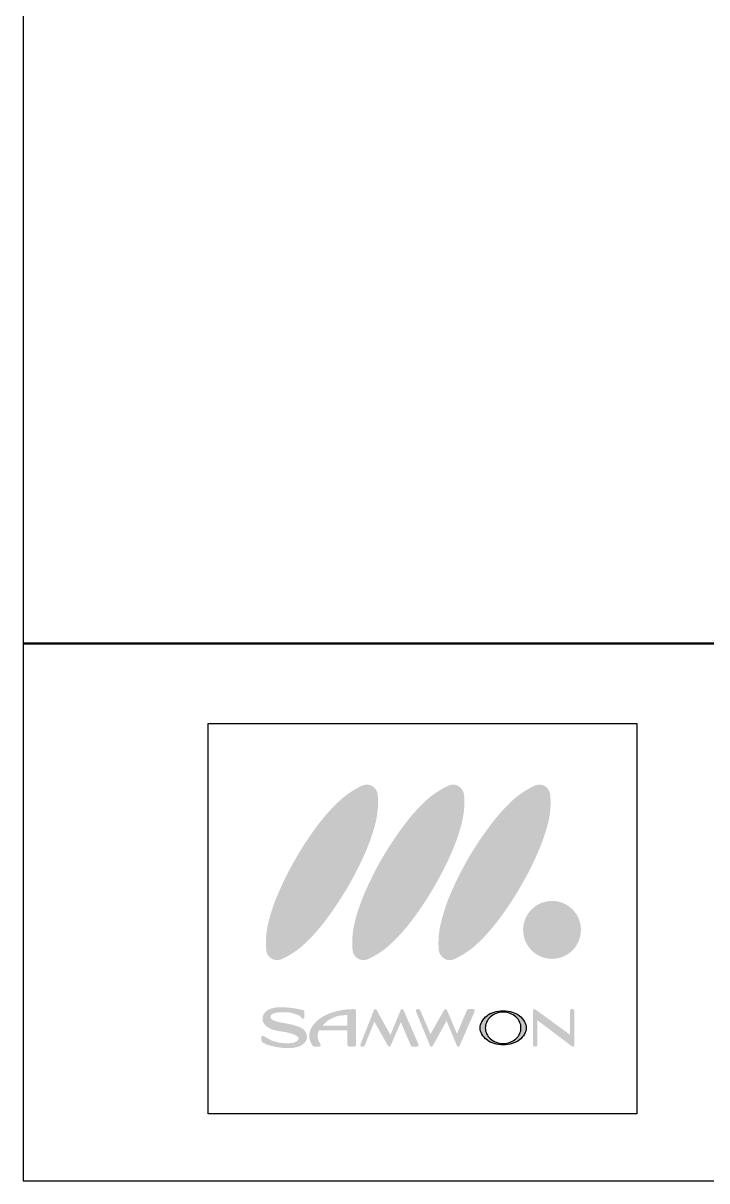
# Model space of a CAD drawing. Extents: x 295 to 2531, y 240 to 845.
# Drawn here: x 2108 to 2130.08, y 545.4 to 582.81 of the extents above; entities that cross this region are included whole.
import ezdxf

# ---------------------------------------------------------------- set-up
doc = ezdxf.new("R2010")
doc.units = 0
doc.header["$LTSCALE"] = 0.1
doc.layers.get('0').update_dxf_attribs({"linetype": 'CONTINUOUS'})
doc.layers.add('_______1', color=160, linetype='CONTINUOUS')
doc.layers.add('SHEET', color=7, linetype='CONTINUOUS')

msp = doc.modelspace()

# ---------------------------------------------------------------- hatches: boundary and pattern name
at = {"layer": '_______1'}
h = msp.add_hatch(color=7, dxfattribs=at)
edge = h.paths.add_edge_path()
edge.add_spline(control_points=[(2115.855, 552.856), (2115.827, 553.154), (2115.851, 553.452), (2115.92, 553.741), (2115.997, 554.059), (2116.097, 554.368), (2116.231, 554.669), (2116.405, 555.078), (2116.603, 555.476), (2116.829, 555.859), (2117.049, 556.24), (2117.294, 556.605), (2117.561, 556.957), (2117.762, 557.218), (2117.982, 557.462), (2118.221, 557.686), (2118.437, 557.887), (2118.685, 558.051), (2118.957, 558.177), (2119.061, 558.224), (2119.18, 558.217), (2119.278, 558.158), (2119.378, 558.1), (2119.444, 557.999), (2119.452, 557.887), (2119.481, 557.587), (2119.457, 557.294), (2119.39, 556.998), (2119.311, 556.687), (2119.207, 556.375), (2119.078, 556.074), (2118.904, 555.664), (2118.703, 555.269), (2118.482, 554.889), (2118.254, 554.507), (2118.011, 554.14), (2117.742, 553.786), (2117.546, 553.526), (2117.327, 553.283), (2117.087, 553.061), (2116.871, 552.852), (2116.622, 552.694), (2116.349, 552.567), (2116.246, 552.517), (2116.127, 552.525), (2116.026, 552.585), (2115.929, 552.643), (2115.863, 552.743), (2115.855, 552.856)], knot_values=[0, 0, 0, 0, 1, 1, 1, 2, 2, 2, 3, 3, 3, 4, 4, 4, 5, 5, 5, 6, 6, 6, 7, 7, 7, 8, 8, 8, 9, 9, 9, 10, 10, 10, 11, 11, 11, 12, 12, 12, 13, 13, 13, 14, 14, 14, 15, 15, 15, 16, 16, 16, 16], degree=3, periodic=0)
edge = h.paths.add_edge_path()
edge.add_spline(control_points=[(2121.424, 552.856), (2121.402, 553.154), (2121.422, 553.452), (2121.495, 553.741), (2121.571, 554.059), (2121.671, 554.368), (2121.802, 554.669), (2121.976, 555.078), (2122.178, 555.476), (2122.4, 555.859), (2122.622, 556.24), (2122.87, 556.605), (2123.139, 556.957), (2123.336, 557.218), (2123.555, 557.462), (2123.791, 557.686), (2124.011, 557.887), (2124.259, 558.051), (2124.532, 558.177), (2124.636, 558.224), (2124.757, 558.217), (2124.855, 558.158), (2124.953, 558.1), (2125.013, 557.999), (2125.025, 557.887), (2125.053, 557.587), (2125.033, 557.294), (2124.964, 556.998), (2124.885, 556.687), (2124.778, 556.375), (2124.651, 556.074), (2124.478, 555.664), (2124.279, 555.269), (2124.053, 554.889), (2123.833, 554.507), (2123.586, 554.14), (2123.317, 553.786), (2123.119, 553.526), (2122.9, 553.283), (2122.662, 553.061), (2122.447, 552.852), (2122.195, 552.694), (2121.925, 552.567), (2121.817, 552.517), (2121.699, 552.525), (2121.602, 552.585), (2121.504, 552.643), (2121.442, 552.743), (2121.424, 552.856)], knot_values=[0, 0, 0, 0, 1, 1, 1, 2, 2, 2, 3, 3, 3, 4, 4, 4, 5, 5, 5, 6, 6, 6, 7, 7, 7, 8, 8, 8, 9, 9, 9, 10, 10, 10, 11, 11, 11, 12, 12, 12, 13, 13, 13, 14, 14, 14, 15, 15, 15, 16, 16, 16, 16], degree=3, periodic=0)
edge = h.paths.add_edge_path()
edge.add_spline(control_points=[(2118.642, 552.856), (2118.615, 553.154), (2118.636, 553.452), (2118.706, 553.741), (2118.783, 554.059), (2118.888, 554.368), (2119.016, 554.669), (2119.192, 555.078), (2119.39, 555.476), (2119.613, 555.859), (2119.836, 556.24), (2120.081, 556.605), (2120.352, 556.957), (2120.547, 557.218), (2120.765, 557.462), (2121.003, 557.686), (2121.224, 557.887), (2121.472, 558.051), (2121.743, 558.177), (2121.848, 558.224), (2121.97, 558.217), (2122.063, 558.158), (2122.162, 558.1), (2122.228, 557.999), (2122.241, 557.887), (2122.269, 557.587), (2122.245, 557.294), (2122.176, 556.998), (2122.098, 556.687), (2121.995, 556.375), (2121.864, 556.074), (2121.692, 555.664), (2121.488, 555.269), (2121.266, 554.889), (2121.045, 554.507), (2120.797, 554.14), (2120.53, 553.786), (2120.331, 553.526), (2120.115, 553.283), (2119.874, 553.061), (2119.659, 552.852), (2119.411, 552.694), (2119.137, 552.567), (2119.033, 552.517), (2118.914, 552.525), (2118.814, 552.585), (2118.715, 552.643), (2118.651, 552.743), (2118.642, 552.856)], knot_values=[0, 0, 0, 0, 1, 1, 1, 2, 2, 2, 3, 3, 3, 4, 4, 4, 5, 5, 5, 6, 6, 6, 7, 7, 7, 8, 8, 8, 9, 9, 9, 10, 10, 10, 11, 11, 11, 12, 12, 12, 13, 13, 13, 14, 14, 14, 15, 15, 15, 16, 16, 16, 16], degree=3, periodic=0)
edge = h.paths.add_edge_path()
edge.add_spline(control_points=[(2125.084, 552.576), (2124.569, 552.576), (2124.148, 552.995), (2124.148, 553.517), (2124.148, 554.029), (2124.569, 554.452), (2125.084, 554.452), (2125.605, 554.452), (2126.019, 554.029), (2126.019, 553.517), (2126.019, 552.995), (2125.605, 552.576), (2125.084, 552.576)], knot_values=[0, 0, 0, 0, 1, 1, 1, 2, 2, 2, 3, 3, 3, 4, 4, 4, 4], degree=3, periodic=0)
h = msp.add_hatch(color=7, dxfattribs=at)
edge = h.paths.add_edge_path(flags=16)
edge.add_spline(control_points=[(2120.242, 550.953), (2120.218, 550.953), (2120.2, 550.938), (2120.193, 550.918), (2120.193, 550.918), (2119.931, 550.276), (2119.866, 550.119), (2119.778, 550.267), (2119.421, 550.923), (2119.421, 550.923), (2119.412, 550.941), (2119.393, 550.953), (2119.373, 550.953), (2119.352, 550.953), (2119.335, 550.936), (2119.331, 550.918), (2119.331, 550.918), (2118.896, 549.815), (2118.896, 549.815), (2118.89, 549.799), (2118.892, 549.782), (2118.9, 549.763), (2118.911, 549.751), (2118.926, 549.742), (2118.942, 549.742), (2118.942, 549.742), (2118.985, 549.742), (2118.985, 549.742), (2119.007, 549.742), (2119.026, 549.752), (2119.033, 549.776), (2119.033, 549.776), (2119.28, 550.393), (2119.344, 550.55), (2119.428, 550.4), (2119.783, 549.769), (2119.783, 549.769), (2119.791, 549.751), (2119.814, 549.74), (2119.831, 549.742), (2119.852, 549.742), (2119.867, 549.752), (2119.874, 549.776), (2119.874, 549.776), (2120.126, 550.368), (2120.2, 550.534), (2120.272, 550.368), (2120.522, 549.776), (2120.522, 549.776), (2120.53, 549.752), (2120.548, 549.742), (2120.571, 549.742), (2120.571, 549.742), (2120.722, 549.742), (2120.722, 549.742), (2120.74, 549.742), (2120.753, 549.751), (2120.765, 549.766), (2120.774, 549.782), (2120.778, 549.801), (2120.77, 549.815), (2120.77, 549.815), (2120.288, 550.923), (2120.288, 550.923), (2120.28, 550.938), (2120.264, 550.953), (2120.242, 550.953)], knot_values=[0, 0, 0, 0, 1, 1, 1, 2, 2, 2, 3, 3, 3, 4, 4, 4, 5, 5, 5, 6, 6, 6, 7, 7, 7, 8, 8, 8, 9, 9, 9, 10, 10, 10, 11, 11, 11, 12, 12, 12, 13, 13, 13, 14, 14, 14, 15, 15, 15, 16, 16, 16, 17, 17, 17, 18, 18, 18, 19, 19, 19, 20, 20, 20, 21, 21, 21, 22, 22, 22, 22], degree=3, periodic=0)
edge = h.paths.add_edge_path()
edge.add_spline(control_points=[(2118.477, 550.421), (2118.477, 550.421), (2117.675, 550.421), (2117.675, 550.421), (2117.732, 550.483), (2117.785, 550.55), (2117.851, 550.586), (2117.961, 550.659), (2118.087, 550.711), (2118.213, 550.742), (2118.213, 550.742), (2118.388, 550.759), (2118.477, 550.77), (2118.477, 550.77), (2118.477, 550.421), (2118.477, 550.421)], knot_values=[0, 0, 0, 0, 1, 1, 1, 2, 2, 2, 3, 3, 3, 4, 4, 4, 5, 5, 5, 5], degree=3, periodic=0)
edge = h.paths.add_edge_path(flags=16)
edge.add_spline(control_points=[(2118.12, 550.882), (2117.97, 550.85), (2117.822, 550.789), (2117.68, 550.711), (2117.551, 550.637), (2117.434, 550.528), (2117.341, 550.395), (2117.278, 550.314), (2117.244, 550.209), (2117.244, 550.094), (2117.244, 549.984), (2117.277, 549.874), (2117.341, 549.79), (2117.341, 549.79), (2117.357, 549.763), (2117.357, 549.763), (2117.368, 549.751), (2117.384, 549.742), (2117.399, 549.742), (2117.399, 549.742), (2117.567, 549.742), (2117.567, 549.742), (2117.587, 549.742), (2117.599, 549.752), (2117.61, 549.776), (2117.613, 549.782), (2117.615, 549.79), (2117.615, 549.79), (2117.615, 549.809), (2117.61, 549.825), (2117.601, 549.827), (2117.601, 549.827), (2117.587, 549.855), (2117.587, 549.855), (2117.537, 549.925), (2117.514, 550.006), (2117.514, 550.094), (2117.514, 550.159), (2117.533, 550.22), (2117.56, 550.273), (2117.56, 550.273), (2118.477, 550.273), (2118.477, 550.273), (2118.477, 550.036), (2118.477, 549.797), (2118.477, 549.797), (2118.477, 549.766), (2118.504, 549.742), (2118.53, 549.742), (2118.53, 549.742), (2118.696, 549.742), (2118.696, 549.742), (2118.725, 549.742), (2118.751, 549.766), (2118.751, 549.797), (2118.751, 549.797), (2118.751, 550.899), (2118.751, 550.899), (2118.751, 550.93), (2118.725, 550.953), (2118.696, 550.953), (2118.5, 550.953), (2118.306, 550.93), (2118.12, 550.882)], knot_values=[0, 0, 0, 0, 1, 1, 1, 2, 2, 2, 3, 3, 3, 4, 4, 4, 5, 5, 5, 6, 6, 6, 7, 7, 7, 8, 8, 8, 9, 9, 9, 10, 10, 10, 11, 11, 11, 12, 12, 12, 13, 13, 13, 14, 14, 14, 15, 15, 15, 16, 16, 16, 17, 17, 17, 18, 18, 18, 19, 19, 19, 20, 20, 20, 21, 21, 21, 21], degree=3, periodic=0)
edge = h.paths.add_edge_path(flags=16)
edge.add_spline(control_points=[(2122.578, 550.927), (2122.567, 550.941), (2122.552, 550.953), (2122.533, 550.953), (2122.533, 550.953), (2122.383, 550.953), (2122.383, 550.953), (2122.364, 550.953), (2122.345, 550.938), (2122.334, 550.918), (2122.334, 550.918), (2122.084, 550.329), (2122.014, 550.155), (2121.941, 550.329), (2121.692, 550.918), (2121.692, 550.918), (2121.681, 550.938), (2121.668, 550.953), (2121.645, 550.953), (2121.623, 550.953), (2121.605, 550.941), (2121.596, 550.923), (2121.596, 550.923), (2121.24, 550.29), (2121.156, 550.143), (2121.092, 550.297), (2120.826, 550.918), (2120.826, 550.918), (2120.819, 550.938), (2120.798, 550.953), (2120.78, 550.953), (2120.78, 550.953), (2120.738, 550.953), (2120.738, 550.953), (2120.722, 550.953), (2120.704, 550.941), (2120.695, 550.93), (2120.686, 550.914), (2120.683, 550.895), (2120.688, 550.879), (2120.688, 550.879), (2121.141, 549.776), (2121.141, 549.776), (2121.15, 549.752), (2121.168, 549.742), (2121.185, 549.742), (2121.207, 549.74), (2121.224, 549.751), (2121.235, 549.769), (2121.235, 549.769), (2121.595, 550.424), (2121.676, 550.58), (2121.742, 550.419), (2122.007, 549.776), (2122.007, 549.776), (2122.014, 549.752), (2122.033, 549.742), (2122.052, 549.742), (2122.076, 549.742), (2122.095, 549.752), (2122.102, 549.776), (2122.102, 549.776), (2122.583, 550.878), (2122.583, 550.878), (2122.588, 550.895), (2122.586, 550.912), (2122.578, 550.927)], knot_values=[0, 0, 0, 0, 1, 1, 1, 2, 2, 2, 3, 3, 3, 4, 4, 4, 5, 5, 5, 6, 6, 6, 7, 7, 7, 8, 8, 8, 9, 9, 9, 10, 10, 10, 11, 11, 11, 12, 12, 12, 13, 13, 13, 14, 14, 14, 15, 15, 15, 16, 16, 16, 17, 17, 17, 18, 18, 18, 19, 19, 19, 20, 20, 20, 21, 21, 21, 22, 22, 22, 22], degree=3, periodic=0)
edge = h.paths.add_edge_path(flags=16)
edge.add_spline(control_points=[(2117.06, 550.298), (2117.06, 550.298), (2116.941, 550.371), (2116.941, 550.371), (2116.941, 550.371), (2116.715, 550.447), (2116.715, 550.447), (2116.715, 550.447), (2116.427, 550.503), (2116.427, 550.503), (2116.427, 550.503), (2116.216, 550.543), (2116.216, 550.543), (2116.216, 550.543), (2116.113, 550.581), (2116.113, 550.581), (2116.113, 550.581), (2116.034, 550.619), (2116.034, 550.619), (2116.034, 550.619), (2116.003, 550.662), (2116.003, 550.662), (2116.003, 550.662), (2115.997, 550.709), (2115.997, 550.709), (2115.997, 550.709), (2116.003, 550.751), (2116.003, 550.751), (2116.003, 550.751), (2116.026, 550.784), (2116.026, 550.784), (2116.026, 550.784), (2116.059, 550.797), (2116.059, 550.797), (2116.059, 550.797), (2116.148, 550.835), (2116.148, 550.835), (2116.148, 550.835), (2116.246, 550.848), (2116.246, 550.848), (2116.246, 550.848), (2116.342, 550.85), (2116.342, 550.85), (2116.342, 550.85), (2116.496, 550.85), (2116.496, 550.85), (2116.496, 550.85), (2116.622, 550.843), (2116.622, 550.843), (2116.622, 550.843), (2116.71, 550.823), (2116.71, 550.823), (2116.71, 550.823), (2116.78, 550.797), (2116.78, 550.797), (2116.78, 550.797), (2116.851, 550.776), (2116.851, 550.776), (2116.851, 550.776), (2116.917, 550.748), (2116.917, 550.748), (2116.917, 550.748), (2116.948, 550.729), (2116.948, 550.729), (2116.948, 550.729), (2116.996, 550.662), (2116.996, 550.662), (2117.006, 550.652), (2117.02, 550.645), (2117.039, 550.645), (2117.039, 550.645), (2117.039, 550.645), (2117.039, 550.645), (2117.049, 550.645), (2117.06, 550.65), (2117.07, 550.656), (2117.082, 550.664), (2117.087, 550.68), (2117.087, 550.696), (2117.087, 550.696), (2117.087, 550.872), (2117.087, 550.872), (2117.086, 550.895), (2117.07, 550.916), (2117.046, 550.923), (2117.046, 550.923), (2116.867, 550.962), (2116.867, 550.962), (2116.867, 550.962), (2116.627, 550.997), (2116.627, 550.997), (2116.627, 550.997), (2116.365, 551.016), (2116.365, 551.016), (2116.365, 551.016), (2116.184, 551.008), (2116.184, 551.008), (2116.184, 551.008), (2116.013, 550.972), (2116.013, 550.972), (2116.013, 550.972), (2115.929, 550.936), (2115.929, 550.936), (2115.929, 550.936), (2115.844, 550.879), (2115.844, 550.879), (2115.844, 550.879), (2115.774, 550.794), (2115.774, 550.794), (2115.774, 550.794), (2115.744, 550.723), (2115.744, 550.723), (2115.744, 550.723), (2115.734, 550.645), (2115.734, 550.645), (2115.734, 550.645), (2115.741, 550.567), (2115.741, 550.567), (2115.741, 550.567), (2115.784, 550.476), (2115.784, 550.476), (2115.784, 550.476), (2115.873, 550.382), (2115.873, 550.382), (2115.873, 550.382), (2116.037, 550.298), (2116.037, 550.298), (2116.037, 550.298), (2116.218, 550.249), (2116.218, 550.249), (2116.218, 550.249), (2116.489, 550.209), (2116.489, 550.209), (2116.489, 550.209), (2116.68, 550.159), (2116.68, 550.159), (2116.68, 550.159), (2116.805, 550.107), (2116.805, 550.107), (2116.805, 550.107), (2116.89, 550.049), (2116.89, 550.049), (2116.89, 550.049), (2116.906, 549.995), (2116.906, 549.995), (2116.906, 549.995), (2116.856, 549.926), (2116.856, 549.926), (2116.856, 549.926), (2116.766, 549.878), (2116.766, 549.878), (2116.766, 549.878), (2116.687, 549.857), (2116.687, 549.857), (2116.687, 549.857), (2116.568, 549.85), (2116.568, 549.85), (2116.568, 549.85), (2116.46, 549.852), (2116.46, 549.852), (2116.46, 549.852), (2116.358, 549.857), (2116.358, 549.857), (2116.358, 549.857), (2116.264, 549.871), (2116.264, 549.871), (2116.264, 549.871), (2116.071, 549.92), (2116.071, 549.92), (2116.071, 549.92), (2115.929, 549.992), (2115.929, 549.992), (2115.929, 549.992), (2115.768, 550.083), (2115.768, 550.083), (2115.753, 550.091), (2115.734, 550.091), (2115.719, 550.083), (2115.701, 550.078), (2115.689, 550.059), (2115.689, 550.042), (2115.689, 550.042), (2115.687, 550.006), (2115.687, 550.006), (2115.687, 550.006), (2115.701, 549.929), (2115.701, 549.929), (2115.701, 549.929), (2115.741, 549.871), (2115.741, 549.871), (2115.741, 549.871), (2115.872, 549.809), (2115.872, 549.809), (2115.872, 549.809), (2116, 549.769), (2116, 549.769), (2116, 549.769), (2116.172, 549.73), (2116.172, 549.73), (2116.172, 549.73), (2116.38, 549.701), (2116.38, 549.701), (2116.38, 549.701), (2116.496, 549.695), (2116.496, 549.695), (2116.496, 549.695), (2116.677, 549.695), (2116.677, 549.695), (2116.677, 549.695), (2116.868, 549.731), (2116.868, 549.731), (2116.868, 549.731), (2116.975, 549.776), (2116.975, 549.776), (2116.975, 549.776), (2117.066, 549.84), (2117.066, 549.84), (2117.066, 549.84), (2117.132, 549.92), (2117.132, 549.92), (2117.132, 549.92), (2117.167, 550.006), (2117.167, 550.006), (2117.167, 550.006), (2117.168, 550.094), (2117.168, 550.094), (2117.168, 550.094), (2117.128, 550.214), (2117.128, 550.214), (2117.128, 550.214), (2117.06, 550.298), (2117.06, 550.298)], knot_values=[0, 0, 0, 0, 1, 1, 1, 2, 2, 2, 3, 3, 3, 4, 4, 4, 5, 5, 5, 6, 6, 6, 7, 7, 7, 8, 8, 8, 9, 9, 9, 10, 10, 10, 11, 11, 11, 12, 12, 12, 13, 13, 13, 14, 14, 14, 15, 15, 15, 16, 16, 16, 17, 17, 17, 18, 18, 18, 19, 19, 19, 20, 20, 20, 21, 21, 21, 22, 22, 22, 23, 23, 23, 24, 24, 24, 25, 25, 25, 26, 26, 26, 27, 27, 27, 28, 28, 28, 29, 29, 29, 30, 30, 30, 31, 31, 31, 32, 32, 32, 33, 33, 33, 34, 34, 34, 35, 35, 35, 36, 36, 36, 37, 37, 37, 38, 38, 38, 39, 39, 39, 40, 40, 40, 41, 41, 41, 42, 42, 42, 43, 43, 43, 44, 44, 44, 45, 45, 45, 46, 46, 46, 47, 47, 47, 48, 48, 48, 49, 49, 49, 50, 50, 50, 51, 51, 51, 52, 52, 52, 53, 53, 53, 54, 54, 54, 55, 55, 55, 56, 56, 56, 57, 57, 57, 58, 58, 58, 59, 59, 59, 60, 60, 60, 61, 61, 61, 62, 62, 62, 63, 63, 63, 64, 64, 64, 65, 65, 65, 66, 66, 66, 67, 67, 67, 68, 68, 68, 69, 69, 69, 70, 70, 70, 71, 71, 71, 72, 72, 72, 73, 73, 73, 74, 74, 74, 75, 75, 75, 76, 76, 76, 77, 77, 77, 77], degree=3, periodic=0)
h = msp.add_hatch(color=7, dxfattribs=at)
edge = h.paths.add_edge_path()
edge.add_spline(control_points=[(2124.039, 550.159), (2124.011, 550.094), (2123.966, 550.036), (2123.912, 549.992), (2123.857, 549.94), (2123.798, 549.908), (2123.73, 549.881), (2123.658, 549.855), (2123.583, 549.84), (2123.505, 549.84), (2123.429, 549.84), (2123.354, 549.855), (2123.28, 549.881), (2123.212, 549.908), (2123.152, 549.94), (2123.1, 549.992), (2123.045, 550.036), (2122.998, 550.094), (2122.97, 550.159), (2122.941, 550.22), (2122.928, 550.283), (2122.928, 550.345), (2122.928, 550.414), (2122.941, 550.476), (2122.97, 550.534), (2122.998, 550.6), (2123.045, 550.659), (2123.1, 550.709), (2123.152, 550.751), (2123.212, 550.788), (2123.28, 550.814), (2123.354, 550.843), (2123.429, 550.853), (2123.505, 550.853), (2123.583, 550.853), (2123.658, 550.843), (2123.73, 550.814), (2123.798, 550.788), (2123.857, 550.751), (2123.912, 550.709), (2123.966, 550.659), (2124.011, 550.6), (2124.039, 550.534), (2124.069, 550.476), (2124.081, 550.414), (2124.081, 550.345), (2124.081, 550.283), (2124.069, 550.22), (2124.039, 550.159)], knot_values=[0, 0, 0, 0, 1, 1, 1, 2, 2, 2, 3, 3, 3, 4, 4, 4, 5, 5, 5, 6, 6, 6, 7, 7, 7, 8, 8, 8, 9, 9, 9, 10, 10, 10, 11, 11, 11, 12, 12, 12, 13, 13, 13, 14, 14, 14, 15, 15, 15, 16, 16, 16, 16], degree=3, periodic=0)
edge = h.paths.add_edge_path(flags=16)
edge.add_spline(control_points=[(2124.196, 550.545), (2124.151, 550.619), (2124.096, 550.69), (2124.029, 550.74), (2123.96, 550.789), (2123.881, 550.833), (2123.8, 550.853), (2123.702, 550.882), (2123.605, 550.899), (2123.505, 550.899), (2123.407, 550.899), (2123.305, 550.882), (2123.21, 550.853), (2123.127, 550.833), (2123.05, 550.789), (2122.984, 550.74), (2122.912, 550.69), (2122.857, 550.619), (2122.816, 550.545), (2122.779, 550.487), (2122.764, 550.418), (2122.764, 550.345), (2122.764, 550.276), (2122.779, 550.209), (2122.816, 550.149), (2122.857, 550.071), (2122.912, 550.006), (2122.984, 549.957), (2123.05, 549.908), (2123.127, 549.866), (2123.21, 549.84), (2123.305, 549.812), (2123.407, 549.797), (2123.505, 549.797), (2123.605, 549.797), (2123.702, 549.812), (2123.8, 549.84), (2123.881, 549.866), (2123.96, 549.908), (2124.029, 549.957), (2124.096, 550.006), (2124.151, 550.071), (2124.196, 550.149), (2124.23, 550.209), (2124.247, 550.276), (2124.247, 550.345), (2124.247, 550.418), (2124.23, 550.487), (2124.196, 550.545)], knot_values=[0, 0, 0, 0, 1, 1, 1, 2, 2, 2, 3, 3, 3, 4, 4, 4, 5, 5, 5, 6, 6, 6, 7, 7, 7, 8, 8, 8, 9, 9, 9, 10, 10, 10, 11, 11, 11, 12, 12, 12, 13, 13, 13, 14, 14, 14, 15, 15, 15, 16, 16, 16, 16], degree=3, periodic=0)
h = msp.add_hatch(color=7, dxfattribs=at)
edge = h.paths.add_edge_path()
edge.add_spline(control_points=[(2125.753, 550.953), (2125.753, 550.953), (2125.715, 550.953), (2125.715, 550.953), (2125.684, 550.953), (2125.662, 550.93), (2125.662, 550.899), (2125.662, 550.899), (2125.662, 550.288), (2125.662, 550.128), (2125.517, 550.233), (2124.548, 550.941), (2124.548, 550.941), (2124.54, 550.949), (2124.53, 550.953), (2124.515, 550.953), (2124.502, 550.953), (2124.488, 550.941), (2124.478, 550.931), (2124.472, 550.923), (2124.469, 550.912), (2124.469, 550.899), (2124.469, 550.899), (2124.469, 549.797), (2124.469, 549.797), (2124.469, 549.766), (2124.49, 549.742), (2124.515, 549.742), (2124.515, 549.742), (2124.56, 549.742), (2124.56, 549.742), (2124.591, 549.742), (2124.614, 549.766), (2124.614, 549.797), (2124.614, 549.797), (2124.614, 550.424), (2124.614, 550.591), (2124.759, 550.483), (2125.726, 549.751), (2125.726, 549.751), (2125.741, 549.74), (2125.76, 549.737), (2125.779, 549.749), (2125.797, 549.752), (2125.807, 549.776), (2125.807, 549.797), (2125.807, 549.797), (2125.807, 550.899), (2125.807, 550.899), (2125.807, 550.93), (2125.784, 550.953), (2125.753, 550.953)], knot_values=[0, 0, 0, 0, 1, 1, 1, 2, 2, 2, 3, 3, 3, 4, 4, 4, 5, 5, 5, 6, 6, 6, 7, 7, 7, 8, 8, 8, 9, 9, 9, 10, 10, 10, 11, 11, 11, 12, 12, 12, 13, 13, 13, 14, 14, 14, 15, 15, 15, 16, 16, 16, 17, 17, 17, 17], degree=3, periodic=0)

# ---------------------------------------------------------------- linework, layer by layer
at = {"color": 0, "lineweight": 50}
msp.add_line((2108.002, 562.763), (2531.227, 562.763), dxfattribs=at)
at = {"layer": '_______1', "color": 7}
msp.add_lwpolyline([(2113.977, 560.178), (2127.822, 560.178), (2127.822, 547.568), (2113.977, 547.568), (2113.977, 560.178)], dxfattribs=at)
for points in [[(2124.196, 550.545), (2124.151, 550.619), (2124.096, 550.69), (2124.029, 550.74), (2123.96, 550.789), (2123.881, 550.833), (2123.8, 550.853), (2123.702, 550.882), (2123.605, 550.899), (2123.505, 550.899), (2123.407, 550.899), (2123.305, 550.882), (2123.21, 550.853), (2123.127, 550.833), (2123.05, 550.789), (2122.984, 550.74), (2122.912, 550.69), (2122.857, 550.619), (2122.816, 550.545), (2122.779, 550.487), (2122.764, 550.418), (2122.764, 550.345), (2122.764, 550.276), (2122.779, 550.209), (2122.816, 550.149), (2122.857, 550.071), (2122.912, 550.006), (2122.984, 549.957), (2123.05, 549.908), (2123.127, 549.866), (2123.21, 549.84), (2123.305, 549.812), (2123.407, 549.797), (2123.505, 549.797), (2123.605, 549.797), (2123.702, 549.812), (2123.8, 549.84), (2123.881, 549.866), (2123.96, 549.908), (2124.029, 549.957), (2124.096, 550.006), (2124.151, 550.071), (2124.196, 550.149), (2124.23, 550.209), (2124.247, 550.276), (2124.247, 550.345), (2124.247, 550.418), (2124.23, 550.487), (2124.196, 550.545)], [(2124.039, 550.159), (2124.011, 550.094), (2123.966, 550.036), (2123.912, 549.992), (2123.857, 549.94), (2123.798, 549.908), (2123.73, 549.881), (2123.658, 549.855), (2123.583, 549.84), (2123.505, 549.84), (2123.429, 549.84), (2123.354, 549.855), (2123.28, 549.881), (2123.212, 549.908), (2123.152, 549.94), (2123.1, 549.992), (2123.045, 550.036), (2122.998, 550.094), (2122.97, 550.159), (2122.941, 550.22), (2122.928, 550.283), (2122.928, 550.345), (2122.928, 550.414), (2122.941, 550.476), (2122.97, 550.534), (2122.998, 550.6), (2123.045, 550.659), (2123.1, 550.709), (2123.152, 550.751), (2123.212, 550.788), (2123.28, 550.814), (2123.354, 550.843), (2123.429, 550.853), (2123.505, 550.853), (2123.583, 550.853), (2123.658, 550.843), (2123.73, 550.814), (2123.798, 550.788), (2123.857, 550.751), (2123.912, 550.709), (2123.966, 550.659), (2124.011, 550.6), (2124.039, 550.534), (2124.069, 550.476), (2124.081, 550.414), (2124.081, 550.345), (2124.081, 550.283), (2124.069, 550.22), (2124.039, 550.159)]]:
    msp.add_open_spline(points, degree=3, knots=[0, 0, 0, 0, 1, 1, 1, 2, 2, 2, 3, 3, 3, 4, 4, 4, 5, 5, 5, 6, 6, 6, 7, 7, 7, 8, 8, 8, 9, 9, 9, 10, 10, 10, 11, 11, 11, 12, 12, 12, 13, 13, 13, 14, 14, 14, 15, 15, 15, 16, 16, 16, 16], dxfattribs=at)
at = {"layer": 'SHEET'}
for p, q in [((2108.002, 770.379), (2108.002, 545.405)), ((2108.002, 545.405), (2531.227, 545.405))]:
    msp.add_line(p, q, dxfattribs=at)

doc.saveas('drawing.dxf')
